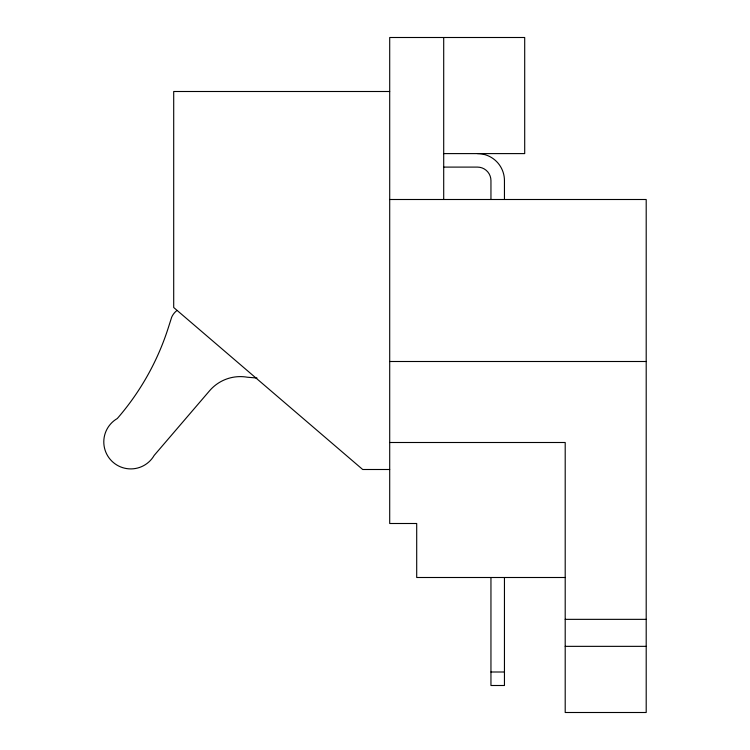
<?xml version="1.0" encoding="UTF-8"?>
<svg xmlns="http://www.w3.org/2000/svg" width="750" height="750" viewBox="0 0 750 750"><rect width="100%" height="100%" fill="white"/><g stroke="black" fill="none" stroke-linecap="round" stroke-linejoin="round"><path stroke-width="1.12" d="M389.7 91.5L173.7 91.5L173.7 307.5L362.7 469.5L389.7 469.5M443.522 153.6L524.7 153.6L524.7 37.5L389.7 37.5L389.7 523.5L416.7 523.5L416.7 577.5L565.406 577.5M443.522 167.1L477.45 167.1A13.5 13.5 0 0 1 490.95 180.6L490.95 199.331M389.7 199.5L646.2 199.5L646.2 712.5L565.2 712.5L565.2 442.5L389.7 442.5M389.7 361.5L646.2 361.5M565.2 619.35L646.2 619.35M565.2 646.35L646.2 646.35M490.95 672L504.45 672M256.969 378.019L247.406 377.231A40.5 40.5 0 0 0 209.597 390.75L154.181 455.4A27 27 0 0 1 111.703 460.997A27 27 0 0 1 117.3 418.519A257.812 257.812 0 0 0 168.469 327.234L171.666 317.222A17.297 17.297 0 0 1 176.7 310.688M504.45 199.331L504.45 180.6A27 27 0 0 0 477.45 153.6M504.45 577.5L504.45 685.5L490.95 685.5L490.95 577.5M443.7 37.5L443.7 199.5"/></g></svg>
